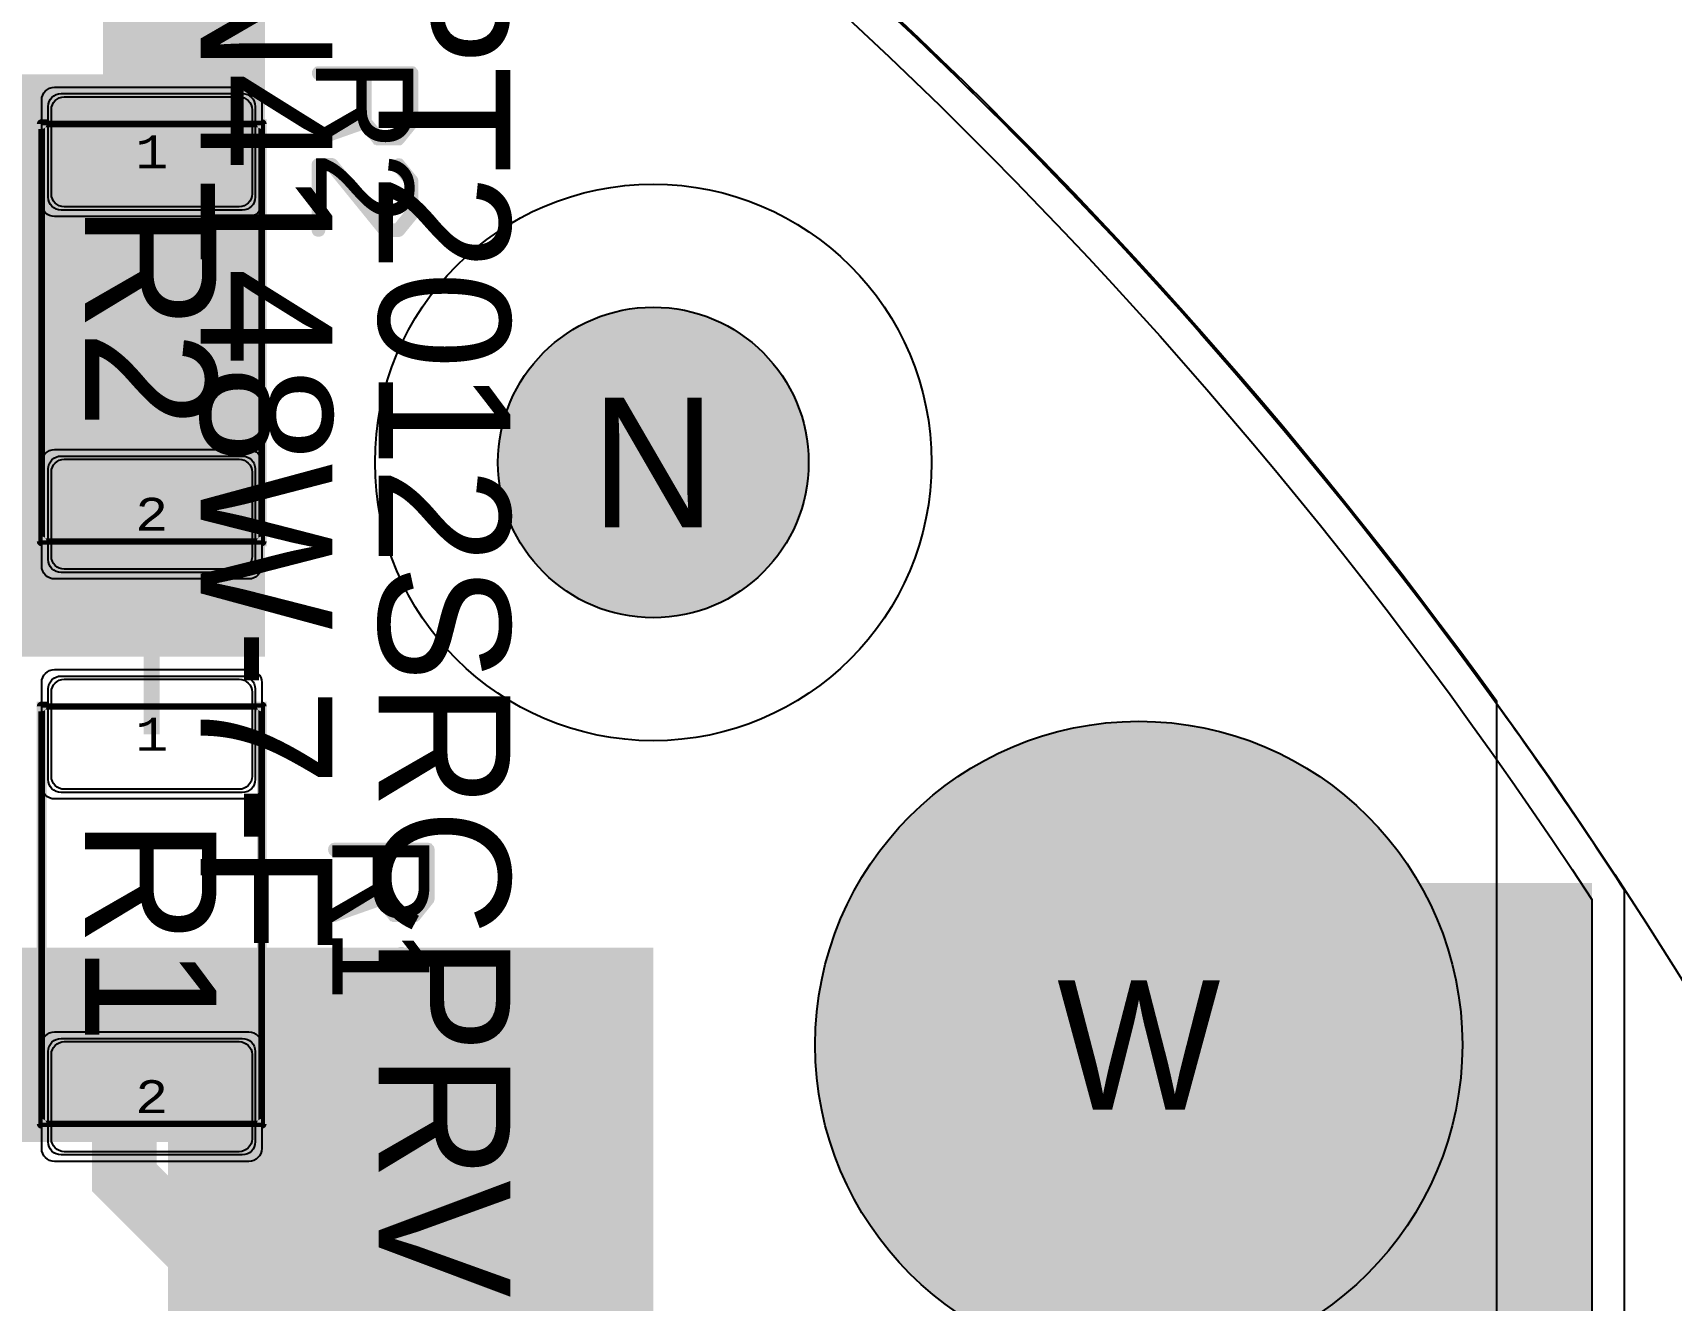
# Model space of a CAD drawing. Extents: x -74 to 89, y -133 to 74.
# Drawn here: x 37.41 to 62.73, y 34.05 to 53.64 of the extents above; entities that cross this region are included whole.
import ezdxf
from ezdxf.enums import TextEntityAlignment as Align

# ---------------------------------------------------------------- set-up
doc = ezdxf.new("R2010")
doc.units = 0
doc.header["$MEASUREMENT"] = 0
for name, color, linetype in [('ASSEMBLY_OUTLINES_TOP', 102, 'CONTINUOUS'), ('ASSEMBLY_PART_NUMBERS_TOP', 102, 'CONTINUOUS'), ('ASSEMBLY_REF_DES_TOP', 102, 'CONTINUOUS'), ('BOARD_OUTLINE', 10, 'CONTINUOUS'), ('DRILL_DRAWING', 21, 'CONTINUOUS'), ('GENERATED_SILKSCREEN_TOP', 140, 'CONTINUOUS'), ('MANUFACTURING_OUTLINES', 10, 'CONTINUOUS'), ('MOUNTING_HOLE_PADS_LAYER10', 150, 'CONTINUOUS'), ('MOUNTING_HOLE_PADS_LAYER11', 230, 'CONTINUOUS'), ('MOUNTING_HOLES_LAYER_BOT13', 42, 'CONTINUOUS'), ('MOUNTING_HOLES_LAYER_TOP', 42, 'CONTINUOUS'), ('PART_PADS_SMD_TOP', 150, 'CONTINUOUS'), ('PIN_NUMBERS_TOP', 8, 'CONTINUOUS'), ('PLACEMENT_OUTLINES_TOP', 130, 'CONTINUOUS'), ('PLANE_DATA_LAYER_BOTTOM', 230, 'CONTINUOUS'), ('PLANE_DATA_LAYER_TOP', 150, 'CONTINUOUS'), ('PLANE_SHAPES_LAYER_BOTTOM', 230, 'CONTINUOUS'), ('PLANE_SHAPES_LAYER_TOP', 150, 'CONTINUOUS'), ('ROUTE_BORDER', 151, 'CONTINUOUS'), ('SILKSCREEN_OUTLINES_TOP', 150, 'CONTINUOUS'), ('SILKSCREEN_REF_DES_TOP', 150, 'CONTINUOUS'), ('SOLDERMASK_PADS_TOP', 180, 'CONTINUOUS'), ('SOLDERPASTE_PADS_TOP', 180, 'CONTINUOUS'), ('TRACES_LAYER_TOP', 150, 'CONTINUOUS')]:
    doc.layers.add(name, color=color, linetype=linetype)
doc.styles.add('COURIER_NEW', font='COUR.TTF')
doc.styles.add('VERIBEST_GERBER_0', font='txt')

msp = doc.modelspace()

# ---------------------------------------------------------------- hatches: boundary and pattern name
at = {"layer": 'MOUNTING_HOLES_LAYER_BOT13'}
h = msp.add_hatch(color=256, dxfattribs=at)
edge = h.paths.add_edge_path()
edge.add_arc((47, 47), 2.4, 0, 360)
h = msp.add_hatch(color=256, dxfattribs=at)
edge = h.paths.add_edge_path()
edge.add_arc((54.5, 38), 5, 0, 360)
at = {"layer": 'MOUNTING_HOLES_LAYER_TOP'}
h = msp.add_hatch(color=256, dxfattribs=at)
edge = h.paths.add_edge_path()
edge.add_arc((47, 47), 2.4, 0, 360)
h = msp.add_hatch(color=256, dxfattribs=at)
edge = h.paths.add_edge_path()
edge.add_arc((54.5, 38), 5, 0, 360)
at = {"layer": 'PLANE_DATA_LAYER_BOTTOM'}
h = msp.add_hatch(color=256, dxfattribs=at)
h.paths.add_polyline_path([(53, 28.0762, -0.414213562), (52.9238, 28), (47.0762, 28, -0.414213562), (47, 28.0762), (47, 29.499992, 0.414213562), (46.999992, 29.5), (39.5762, 29.5, -0.414213562), (39.5, 29.5762), (39.5, 36.499992, 0.414213562), (39.499992, 36.5), (22.091972, 36.5, -0.825619605), (22.063643, 36.646938, 5.186799524), (20.539365, 36.646938, -0.825619605), (20.511036, 36.5), (20.500008, 36.5, 0.414213562), (20.5, 36.499992), (20.5, 33.071462, -0.516571623), (20.398642, 32.999535, 0.084315435), (20.101504, 33.05), (18.301504, 33.05, 0.414213562), (17.401504, 32.15), (17.401504, 30.35, 0.414213562), (18.301504, 29.45), (20.101504, 29.45, 0.084315435), (20.398642, 29.500465, -0.516571623), (20.5, 29.428538), (20.5, 27.173418, -0.641080194), (20.374158, 27.115607, 2.176800476), (20.374158, 24.384393, -0.641080194), (20.5, 24.326582), (20.5, 18.5762, -0.414213562), (20.4238, 18.5), (15.500008, 18.5, 0.414213562), (15.5, 18.499992), (15.5, 10.500008, 0.414213562), (15.500008, 10.5), (23.999992, 10.5, 0.414213562), (24, 10.500008), (24, 15.9238, -0.414213562), (24.0762, 16), (25.146304, 16, -0.414213562), (25.222504, 15.9238), (25.222504, 15.923799, -0.137277598), (25.211437, 15.88425, 0.715361242), (27.396434, 13.270083, -0.526387993), (27.5, 13.198967), (27.5, 12.626516, -0.17151758), (27.483077, 12.578634, 0.065444948), (27.472879, 12.561955), (27.440689, 12.489494, -0.39077619), (27.345828, 12.448526, 0.516859375), (24.95, 10.75), (24.95, 10.749999, 0.170610357), (25.345778, 9.623873, -0.629298024), (25.286333, 9.5), (22.000008, 9.5, 0.414213562), (22, 9.499992), (22, -6.4238, -0.414213562), (21.9238, -6.5), (17.5762, -6.5, -0.414213562), (17.5, -6.4238), (17.5, 5.499992, 0.414213562), (17.499992, 5.5), (13.5762, 5.5, -0.414213562), (13.5, 5.5762), (13.5, 20.4238, -0.414213562), (13.5762, 20.5), (16.499992, 20.5, 0.414213562), (16.5, 20.500008), (16.5, 42.9238, -0.414213562), (16.5762, 43), (20.499992, 43, 0.414213562), (20.5, 43.000008), (20.5, 55.999992, 0.414213562), (20.499992, 56), (17.0762, 56, -0.414213562), (17, 56.0762), (17, 63.4238, -0.414213562), (17.0762, 63.5), (35.4238, 63.5, -0.414213562), (35.5, 63.4238), (35.5, 57.0762, -0.414213562), (35.4238, 57), (25.000008, 57, 0.414213562), (25, 56.999992), (25, 39.500008, 0.414213562), (25.000008, 39.5), (46.9238, 39.5, -0.414213562), (47, 39.4238), (47, 31.500008, 0.414213562), (47.000008, 31.5), (52.9238, 31.5, -0.414213562), (53, 31.4238)], flags=0)
h.paths.add_polyline_path([(30.75, 60.75, -1), (33.75, 60.75, -1)], flags=0)
h.paths.add_polyline_path([(39.75, 31.75, -1), (43.25, 31.75, -1)], flags=0)
h.paths.add_polyline_path([(49.8, 29.75, -1), (52.7, 29.75, -1)], flags=0)
h = msp.add_hatch(color=256, dxfattribs=at)
h.paths.add_polyline_path([(44.5, 55.0762, -0.414213562), (44.4238, 55), (41.000008, 55, 0.414213562), (41, 54.999992), (41, 44.0762, -0.414213562), (40.9238, 44), (30.0762, 44, -0.414213562), (30, 44.0762), (30, 52.9238, -0.414213562), (30.0762, 53), (38.499992, 53, 0.414213562), (38.5, 53.000008), (38.5, 60.9238, -0.414213562), (38.5762, 61), (40.9238, 61, -0.414213562), (41, 60.9238), (41, 58.500008, 0.414213562), (41.000008, 58.5), (44.4238, 58.5, -0.414213562), (44.5, 58.4238)], flags=0)
h.paths.add_polyline_path([(30.75, 45.75, -1), (33.75, 45.75, -1)], flags=0)
at = {"layer": 'PLANE_DATA_LAYER_TOP'}
h = msp.add_hatch(color=256, dxfattribs=at)
h.paths.add_polyline_path([(61.5, -40.226499, -0.145975601), (61.487546, -40.268246, -0.116259517), (37.03131, -63.489622, -0.132779416), (36.992918, -63.5), (9.5, -63.5), (9.5, -72.816526, -0.37700099), (9.43358, -72.892096, -0.002983456), (8.56305, -72.999481, -0.029201915), (8.554172, -73), (-8.554172, -73, -0.029201915), (-8.56305, -72.999481, -0.002983456), (-9.43358, -72.892096, -0.37700099), (-9.5, -72.816526), (-9.5, -63.5), (-18.9238, -63.5, -0.414213562), (-19, -63.4238), (-19, -60.362708, -0.460360958), (-18.91204, -60.287421, 0.407174437), (-17.716783, -59.436985, -0.72047567), (-17.573699, -59.416371, 4.221382976), (-17.573699, -57.083629, -0.72047567), (-17.716783, -57.063015, 0.407174437), (-18.91204, -56.212579, -0.460360958), (-19, -56.137292), (-19, -55.500008, 0.414213562), (-19.000008, -55.5), (-29.4238, -55.5, -0.414213562), (-29.5, -55.4238), (-29.5, -54.358735, -0.16227766), (-29.48476, -54.313015), (-22.52286, -45.03048, -0.236067977), (-22.4619, -45), (-6.0762, -45, -0.414213562), (-6, -45.0762), (-6, -53.999992, 0.414213562), (-5.999992, -54), (15.499992, -54, 0.414213562), (15.5, -53.999992), (15.5, -36.0762, -0.414213562), (15.5762, -36), (21.499992, -36, 0.414213562), (21.5, -35.999992), (21.5, -17.3262, -0.414213562), (21.5762, -17.25), (24.499992, -17.25, 0.414213562), (24.5, -17.249992), (24.5, 7.4238, -0.414213562), (24.5762, 7.5), (25.089699, 7.5, -0.564378968), (25.15713, 7.388311, 0.263392024), (25.211437, 5.61575, -0.137277598), (25.222504, 5.576201), (25.222504, 5.5762, -0.414213562), (25.146304, 5.5), (25.000008, 5.5, 0.414213562), (25, 5.499992), (25, -17.6738, -0.414213562), (24.9238, -17.75), (22.000008, -17.75, 0.414213562), (22, -17.750008), (22, -36.4238, -0.414213562), (21.9238, -36.5), (17.750008, -36.5, 0.414213562), (17.75, -36.500008), (17.75, -47.249992, 0.414213562), (17.750008, -47.25), (34.9738, -47.25, -0.414213562), (35.05, -47.3262), (35.05, -48, 0.414213562), (35.6, -48.55), (37.9, -48.55, 0.414213562), (38.45, -48), (38.45, -46.8262, -0.414213562), (38.5262, -46.75), (39.362507, -46.75, -0.414213562), (39.438707, -46.8262), (39.438707, -49.072624, -0.198909956), (39.416389, -49.126505), (38.451643, -50.091251, -0.282786448), (38.374011, -50.109773, 0.510406548), (36.8, -51.249999), (36.8, -51.25, 1), (39.2, -51.25), (39.2, -51.249998, 0.079404665), (39.140227, -50.875989, -0.079406468), (39.136431, -50.852239), (39.136431, -50.852238, -0.198909956), (39.158749, -50.798357), (40.29226, -49.664846, 0.139214381), (40.4253, -49.426302, -0.66553327), (40.563992, -49.403312, 0.056252236), (40.6339, -49.491007), (41.209616, -50.066722, -0.198909956), (41.231934, -50.120603), (41.231934, -50.120605, -0.278486309), (41.191217, -50.188039, 1.771956841), (42.95, -51.25), (42.95, -51.249999, 0.282784123), (42.291796, -50.179272, -0.282784005), (42.25, -50.111281), (42.25, -49.9, 0.198912215), (42.103553, -49.546447), (41.509772, -48.952666, -0.198909956), (41.487454, -48.898785), (41.487454, -44.11759, 0.198912215), (41.341007, -43.764037), (37.022318, -39.445348, -0.198909956), (37, -39.391467), (37, -25.5762, -0.414213562), (37.0762, -25.5), (37.75, -25.5, 0.414213562), (38.3, -24.95), (38.3, -23.55, 0.414213562), (37.75, -23), (37.0762, -23, -0.414213562), (37, -22.9238), (37, 5.499992, 0.414213562), (36.999992, 5.5), (33.853696, 5.5, -0.414213562), (33.777496, 5.5762), (33.777496, 5.576201, -0.137277598), (33.788563, 5.61575, 0.263392024), (33.84287, 7.388311, -0.564378968), (33.910301, 7.5), (39.499992, 7.5, 0.414213562), (39.5, 7.500008), (39.5, 17.023961, -0.410608775), (39.575261, 17.100155, 0.312052862), (41.476721, 18.449826, -0.315437153), (41.548339, 18.5), (56.499992, 18.5, 0.414213562), (56.5, 18.500008), (56.5, 22.804901, -0.359563574), (56.5618, 22.879728, 0.825910822), (56.5618, 26.120272, -0.359563574), (56.5, 26.195099), (56.5, 28.054901, -0.359563574), (56.5618, 28.129728, 0.825910822), (56.5618, 31.370272, -0.359563574), (56.5, 31.445099), (56.5, 32.824732, -0.306399851), (56.547828, 32.895453, 0.434317946), (59.453247, 40.390678, -0.112892843), (59.445672, 40.4238, -0.414213562), (59.521872, 40.5), (61.294132, 40.5, -0.252088385), (61.357744, 40.465752, -0.000803891), (61.487546, 40.268243, -0.145975601), (61.5, 40.226496)], flags=0)
h.paths.add_polyline_path([(-5.5, -66.5, -1), (5.5, -66.5, -1)], flags=0)
h.paths.add_polyline_path([(19.011269, -52.814013, 0.138572509), (19.1, -52.5, 1), (17.9, -52.5, 0.138572509), (17.988731, -52.814013, -0.138574011), (18, -52.853893), (18, -56.846107, -0.138574011), (17.988731, -56.885987, 0.138572509), (17.9, -57.2, 1), (19.1, -57.2, 0.138572509), (19.011269, -56.885987, -0.138574011), (19, -56.846107), (19, -52.853893, -0.138574011)], flags=0)
h.paths.add_polyline_path([(36.35, -56.25, -1), (39.65, -56.25, -1)], flags=0)
h.paths.add_polyline_path([(37.5, -18.65, -1), (41.6, -18.65, -1)], flags=0)
h.paths.add_polyline_path([(40.1, -56.25, -1), (43.4, -56.25, -1)], flags=0)
h.paths.add_polyline_path([(50.66575, -14.365675, 0.414213562), (50.91575, -14.115675), (50.91575, 3.552675, 0.414213562), (50.66575, 3.802675), (45.7297, 3.802675, 0.414213562), (45.4797, 3.552675), (45.4797, -14.115675, 0.414213562), (45.7297, -14.365675)], flags=0)
h.paths.add_polyline_path([(50.839728, -25.245966, 2.137297553), (49.754034, -24.160272, -0.1756634), (49.732023, -24.207317), (49.211658, -24.727682, -0.198913366), (49.157776, -24.75), (45.5762, -24.75, -0.414213562), (45.5, -24.6738), (45.5, -21.500008, 0.414213562), (45.499992, -21.5), (41.000008, -21.5, 0.414213562), (41, -21.500008), (41, -23.7238, -0.414213562), (40.9238, -23.8), (40, -23.8, 0.414213562), (39.45, -24.35), (39.45, -26.65, 0.414213562), (40, -27.2), (40.9238, -27.2, -0.414213562), (41, -27.2762), (41, -28.2238, -0.414213562), (40.9238, -28.3), (40, -28.3, 0.414213562), (39.45, -28.85), (39.45, -31.15, 0.414213562), (40, -31.7), (40.9238, -31.7, -0.414213562), (41, -31.7762), (41, -32.7238, -0.414213562), (40.9238, -32.8), (40, -32.8, 0.414213562), (39.45, -33.35), (39.45, -35.65, 0.414213562), (40, -36.2), (40.9238, -36.2, -0.414213562), (41, -36.2762), (41, -37.499992, 0.414213562), (41.000008, -37.5), (45.499992, -37.5, 0.414213562), (45.5, -37.499992), (45.5, -35.3262, -0.414213562), (45.5762, -35.25), (46.90552, -35.25, 0.198912714), (47.435851, -35.03033), (49, -33.46618), (50.278165, -32.188015, -0.101573515), (50.303748, -32.171147, 0.101574085), (50.555546, -32.005115), (50.792683, -31.767977, -0.1756634), (50.839728, -31.745966, 2.137297553), (49.754034, -30.660272, -0.1756634), (49.732023, -30.707317), (49.677785, -30.761555, -0.101573515), (49.652202, -30.778423, 0.101574085), (49.400404, -30.944455), (46.617178, -33.727682, -0.198913366), (46.563296, -33.75), (45.5762, -33.75, -0.414213562), (45.5, -33.6738), (45.5, -29.268243, -0.414213562), (45.5762, -29.192043), (49.807957, -29.192043, 0.198912714), (50.338288, -28.972373), (50.792683, -28.517977, -0.1756634), (50.839728, -28.495966, 2.137297553), (49.754034, -27.410272, -0.1756634), (49.732023, -27.457317), (49.519615, -27.669725, -0.198913366), (49.465733, -27.692043), (45.5762, -27.692043, -0.414213562), (45.5, -27.615843), (45.5, -26.3262, -0.414213562), (45.5762, -26.25), (49.5, -26.25, 0.198912714), (50.030331, -26.03033), (50.792683, -25.267977, -0.1756634)], flags=0)
h.paths.add_polyline_path([(42.2, -47, -1), (51.8, -47, -1)], flags=0)
h.paths.add_polyline_path([(54.4, -30.75, -1), (57.1, -30.75, -1)], flags=0)
h.paths.add_polyline_path([(54.4, -27.5, -1), (57.1, -27.5, -1)], flags=0)
h.paths.add_polyline_path([(54.4, -24.25, -1), (57.1, -24.25, -1)], flags=0)
h.paths.add_polyline_path([(52.95, -16, -1), (57.55, -16, -1)], flags=0)
h.paths.add_polyline_path([(52.95, -1.25, -1), (57.55, -1.25, -1)], flags=0)
h.paths.add_polyline_path([(52.95, 12.75, -1), (57.55, 12.75, -1)], flags=0)
h.paths.add_polyline_path([(49, -38, -1), (60, -38, -1)], flags=0)

# ---------------------------------------------------------------- linework, layer by layer
at = {"layer": 'ASSEMBLY_OUTLINES_TOP', "const_width": 0.1}
for points in [[(37.55, 45.78), (37.55, 52.23), (40.95, 52.23), (40.95, 45.78)], [(37.55, 36.78), (37.55, 43.23), (40.95, 43.23), (40.95, 36.78)]]:
    msp.add_lwpolyline(points, close=True, dxfattribs=at)
at = {"layer": 'ASSEMBLY_OUTLINES_TOP'}
msp.add_circle((0, 0), 74, dxfattribs=at)
at = {"layer": 'BOARD_OUTLINE'}
msp.add_lwpolyline([(62, -40.39802, -0.011944181), (60, -43.312816), (60, -43.312815, -0.105291747), (37.148351, -64), (10, -64), (10, -73.321211, -0.067878888), (-10, -73.321211), (-10, -64), (-37.148351, -64, -0.130474387), (-64, -37.148351), (-64, -10), (-73.321211, -10, -0.067878888), (-73.321211, 10), (-64, 10), (-64, 37.148351, -0.130474387), (-37.148351, 64), (-10, 64), (-10, 73.321211, -0.067878888), (10, 73.321211), (10, 64), (37.148351, 64, -0.105291747), (60, 43.312815), (60, 43.312816, -0.011944181), (62, 40.39802)], format="xyb", close=True, dxfattribs=at)
at = {"layer": 'GENERATED_SILKSCREEN_TOP', "const_width": 0.15}
for points in [[(42.726, 51.9855), (42.729, 51.981), (42.7365, 51.9795), (42.744, 51.975), (42.7515, 51.975), (43.0605, 51.975), (43.068, 51.975), (43.0725, 51.9795), (43.077, 51.9795), (43.0785, 51.981), (43.08, 51.9825), (43.0845, 51.9855), (43.29, 52.2405), (43.293, 52.248), (43.2945, 52.2525), (43.296, 52.26), (43.296, 53.016), (43.293, 53.0295), (43.2855, 53.037), (43.278, 53.046), (43.266, 53.049), (41.826, 53.049), (41.814, 53.046), (41.8065, 53.0385), (41.802, 53.0295), (41.8005, 53.019), (41.802, 53.007), (41.8065, 52.9965), (41.814, 52.989), (41.826, 52.986), (42.516, 52.986), (42.516, 52.281), (41.817, 52.035), (41.8065, 52.029), (41.8005, 52.0185), (41.799, 52.0065), (41.802, 51.9975), (41.808, 51.9885), (41.8155, 51.981), (41.8245, 51.9765), (41.8365, 51.9795), (42.5355, 52.2255), (42.726, 51.9855)], [(43.2345, 52.986), (43.2345, 52.2675), (43.0455, 52.035), (42.7665, 52.035), (42.576, 52.2675), (42.576, 52.986), (43.2345, 52.986)], [(43.29, 50.8215), (43.0845, 50.5695), (43.077, 50.565), (43.071, 50.5635), (43.0665, 50.5605), (43.0605, 50.559), (42.855, 50.559), (42.8505, 50.5605), (42.84, 50.5635), (42.8325, 50.565), (42.8295, 50.5695), (42.018, 51.5685), (41.8575, 51.5685), (41.8575, 50.589), (41.8545, 50.5785), (41.8485, 50.5695), (41.838, 50.565), (41.826, 50.5635), (41.8155, 50.565), (41.805, 50.5695), (41.799, 50.5785), (41.796, 50.589), (41.796, 51.6), (41.799, 51.612), (41.8065, 51.6195), (41.8155, 51.627), (41.826, 51.63), (42.0315, 51.63), (42.036, 51.6285), (42.0465, 51.6255), (42.051, 51.6225), (42.054, 51.6195), (42.057, 51.6165), (42.87, 50.619), (43.0455, 50.619), (43.2345, 50.853), (43.2345, 51.3375), (43.035, 51.582), (43.032, 51.5925), (43.0335, 51.6015), (43.038, 51.612), (43.047, 51.618), (43.0575, 51.624), (43.068, 51.6255), (43.077, 51.624), (43.0845, 51.6165), (43.29, 51.3645), (43.2915, 51.3585), (43.293, 51.354), (43.2945, 51.3525), (43.296, 51.3465), (43.296, 50.841), (43.2945, 50.835), (43.2945, 50.8335), (43.293, 50.832), (43.2915, 50.8275), (43.29, 50.8215)], [(42.976, 39.98475), (42.979, 39.98025), (42.9865, 39.97875), (42.994, 39.97425), (43.0015, 39.97425), (43.3105, 39.97425), (43.318, 39.97425), (43.3225, 39.97875), (43.327, 39.97875), (43.3285, 39.98025), (43.33, 39.98175), (43.3345, 39.98475), (43.54, 40.23975), (43.543, 40.24725), (43.5445, 40.25175), (43.546, 40.25925), (43.546, 41.01525), (43.543, 41.02875), (43.5355, 41.03625), (43.528, 41.04525), (43.516, 41.04825), (42.076, 41.04825), (42.064, 41.04525), (42.0565, 41.03775), (42.052, 41.02875), (42.0505, 41.01825), (42.052, 41.00625), (42.0565, 40.99575), (42.064, 40.98825), (42.076, 40.98525), (42.766, 40.98525), (42.766, 40.28025), (42.067, 40.03425), (42.0565, 40.02825), (42.0505, 40.01775), (42.049, 40.00575), (42.052, 39.99675), (42.058, 39.98775), (42.0655, 39.98025), (42.0745, 39.97575), (42.0865, 39.97875), (42.7855, 40.22475), (42.976, 39.98475)], [(43.4845, 40.98525), (43.4845, 40.26675), (43.2955, 40.03425), (43.0165, 40.03425), (42.826, 40.26675), (42.826, 40.98525), (43.4845, 40.98525)], [(42.1075, 39.41325), (42.106, 39.42525), (42.0985, 39.43125), (42.088, 39.43575), (42.076, 39.43725), (42.0655, 39.43575), (42.055, 39.43125), (42.0475, 39.42525), (42.046, 39.41325), (42.046, 38.82825), (42.0475, 38.81775), (42.055, 38.80875), (42.0655, 38.80425), (42.076, 38.80275), (42.088, 38.80425), (42.0985, 38.80875), (42.106, 38.81775), (42.1075, 38.82825), (42.1075, 39.09225), (43.516, 39.09225), (43.5265, 39.09375), (43.534, 39.09825), (43.5385, 39.10575), (43.54, 39.11625), (43.5415, 39.12375), (43.5415, 39.13125), (43.5385, 39.13725), (43.5325, 39.14325), (43.1215, 39.43575), (43.111, 39.44025), (43.102, 39.44025), (43.0915, 39.43575), (43.084, 39.42825), (43.078, 39.41925), (43.075, 39.40875), (43.078, 39.39825), (43.0855, 39.39075), (43.4215, 39.15075), (42.1075, 39.15075), (42.1075, 39.41325)]]:
    msp.add_lwpolyline(points, dxfattribs=at)
for points in [[(37.575, 52.229995), (37.550005, 52.229995), (37.550005, 45.780005), (37.575, 45.780005), (37.575, 45.779995), (37.55, 45.779995, -0.414213562), (37.549995, 45.78), (37.549995, 52.23, -0.414213562), (37.55, 52.230005), (37.575, 52.230005), (37.575, 52.229995)], [(40.950005, 45.78, -0.414213562), (40.95, 45.779995), (40.925, 45.779995), (40.925, 45.780005), (40.949995, 45.780005), (40.949995, 52.229995), (40.925, 52.229995), (40.925, 52.230005), (40.95, 52.230005, -0.414213562), (40.950005, 52.23), (40.950005, 45.78)], [(37.575, 43.229995), (37.550005, 43.229995), (37.550005, 36.780005), (37.575, 36.780005), (37.575, 36.779995), (37.55, 36.779995, -0.414213562), (37.549995, 36.78), (37.549995, 43.23, -0.414213562), (37.55, 43.230005), (37.575, 43.230005), (37.575, 43.229995)], [(40.950005, 36.78, -0.414213562), (40.95, 36.779995), (40.925, 36.779995), (40.925, 36.780005), (40.949995, 36.780005), (40.949995, 43.229995), (40.925, 43.229995), (40.925, 43.230005), (40.95, 43.230005, -0.414213562), (40.950005, 43.23), (40.950005, 36.78)]]:
    msp.add_lwpolyline(points, format="xyb", dxfattribs=at)
at = {"layer": 'MANUFACTURING_OUTLINES'}
msp.add_lwpolyline([(10.0254, 64.0254), (37.148351, 64.0254, -0.132241555), (37.161102, 64.021968, -0.10529175), (60.020595, 43.327682, -0.157601684), (60.0254, 43.312815), (60.0254, -43.312815, -0.157601684), (60.020595, -43.327682, -0.10529175), (37.161102, -64.021968, -0.132241555)], format="xyb", dxfattribs=at)
at = {"layer": 'MOUNTING_HOLE_PADS_LAYER10'}
msp.add_circle((47, 47), 4.3, dxfattribs=at)
at = {"layer": 'MOUNTING_HOLE_PADS_LAYER11'}
msp.add_circle((47, 47), 4.3, dxfattribs=at)
at = {"layer": 'MOUNTING_HOLES_LAYER_BOT13'}
for centre, radius in [((47, 47), 2.4), ((54.5, 38), 5)]:
    msp.add_circle(centre, radius, dxfattribs=at)
at = {"layer": 'MOUNTING_HOLES_LAYER_TOP'}
for centre, radius in [((47, 47), 2.4), ((54.5, 38), 5)]:
    msp.add_circle(centre, radius, dxfattribs=at)
at = {"layer": 'PART_PADS_SMD_TOP'}
for points in [[(37.65, 52.5, -0.414213562), (37.85, 52.7), (40.65, 52.7, -0.414213562), (40.85, 52.5), (40.85, 51.1, -0.414213562), (40.65, 50.9), (37.85, 50.9, -0.414213562), (37.65, 51.1)], [(37.65, 46.9, -0.414213562), (37.85, 47.1), (40.65, 47.1, -0.414213562), (40.85, 46.9), (40.85, 45.5, -0.414213562), (40.65, 45.3), (37.85, 45.3, -0.414213562), (37.65, 45.5)], [(37.65, 43.5, -0.414213562), (37.85, 43.7), (40.65, 43.7, -0.414213562), (40.85, 43.5), (40.85, 42.1, -0.414213562), (40.65, 41.9), (37.85, 41.9, -0.414213562), (37.65, 42.1)], [(37.65, 37.9, -0.414213562), (37.85, 38.1), (40.65, 38.1, -0.414213562), (40.85, 37.9), (40.85, 36.5, -0.414213562), (40.65, 36.3), (37.85, 36.3, -0.414213562), (37.65, 36.5)]]:
    msp.add_lwpolyline(points, format="xyb", close=True, dxfattribs=at)
at = {"layer": 'PLACEMENT_OUTLINES_TOP'}
for points in [[(37.55, 45.78), (37.55, 52.23), (40.95, 52.23), (40.95, 45.78)], [(37.55, 36.78), (37.55, 43.23), (40.95, 43.23), (40.95, 36.78)]]:
    msp.add_lwpolyline(points, close=True, dxfattribs=at)
at = {"layer": 'PLANE_SHAPES_LAYER_BOTTOM'}
for points in [[(38.5, 49.5), (41, 49.5), (38.5, 61), (41, 61)], [(30, 49.5), (38.5, 49.5), (30, 53), (38.5, 53)], [(30, 44), (41, 44), (30, 49.5), (41, 49.5)], [(25, 36.5), (47, 36.5), (25, 39.5), (47, 39.5)], [(39.5, 29.5), (47, 29.5), (39.5, 36.5), (47, 36.5)]]:
    msp.add_solid(points, dxfattribs=at)
at = {"layer": 'PLANE_SHAPES_LAYER_TOP'}
msp.add_solid([(56.5, 18.5), (61.5, 18.5), (56.5, 40.5), (61.5, 40.5)], dxfattribs=at)
at = {"layer": 'ROUTE_BORDER'}
msp.add_lwpolyline([(61.5, -40.249224, -0.116408926), (37.013511, -63.5), (9.5, -63.5), (9.5, -72.883469, -0.064898038), (-9.5, -72.883469), (-9.5, -63.5), (-37.013511, -63.5, -0.129544758), (-63.5, -37.013511), (-63.5, -9.5), (-72.883469, -9.5, -0.064898039), (-72.883468, 9.5), (-63.5, 9.5), (-63.5, 37.013508, -0.129544778), (-37.013506, 63.5), (-9.5, 63.5), (-9.5, 72.883466, -0.064898038), (9.5, 72.883466), (9.5, 64), (36.142076, 64, -0.119873966), (61.5, 40.249221)], format="xyb", close=True, dxfattribs=at)
at = {"layer": 'SILKSCREEN_OUTLINES_TOP'}
for points in [[(37.55, 45.78), (37.55, 52.23), (40.95, 52.23), (40.95, 45.78)], [(37.55, 36.78), (37.55, 43.23), (40.95, 43.23), (40.95, 36.78)]]:
    msp.add_lwpolyline(points, close=True, dxfattribs=at)
at = {"layer": 'SOLDERMASK_PADS_TOP'}
for points in [[(37.55, 52.6, -0.414213562), (37.75, 52.8), (40.75, 52.8, -0.414213562), (40.95, 52.6), (40.95, 51, -0.414213562), (40.75, 50.8), (37.75, 50.8, -0.414213562), (37.55, 51)], [(37.55, 47, -0.414213562), (37.75, 47.2), (40.75, 47.2, -0.414213562), (40.95, 47), (40.95, 45.4, -0.414213562), (40.75, 45.2), (37.75, 45.2, -0.414213562), (37.55, 45.4)], [(37.55, 43.6, -0.414213562), (37.75, 43.8), (40.75, 43.8, -0.414213562), (40.95, 43.6), (40.95, 42, -0.414213562), (40.75, 41.8), (37.75, 41.8, -0.414213562), (37.55, 42)], [(37.55, 38, -0.414213562), (37.75, 38.2), (40.75, 38.2, -0.414213562), (40.95, 38), (40.95, 36.4, -0.414213562), (40.75, 36.2), (37.75, 36.2, -0.414213562), (37.55, 36.4)]]:
    msp.add_lwpolyline(points, format="xyb", close=True, dxfattribs=at)
at = {"layer": 'SOLDERPASTE_PADS_TOP'}
for points in [[(37.7, 52.45, -0.414213562), (37.9, 52.65), (40.6, 52.65, -0.414213562), (40.8, 52.45), (40.8, 51.15, -0.414213562), (40.6, 50.95), (37.9, 50.95, -0.414213562), (37.7, 51.15)], [(37.7, 46.85, -0.414213562), (37.9, 47.05), (40.6, 47.05, -0.414213562), (40.8, 46.85), (40.8, 45.55, -0.414213562), (40.6, 45.35), (37.9, 45.35, -0.414213562), (37.7, 45.55)], [(37.7, 43.45, -0.414213562), (37.9, 43.65), (40.6, 43.65, -0.414213562), (40.8, 43.45), (40.8, 42.15, -0.414213562), (40.6, 41.95), (37.9, 41.95, -0.414213562), (37.7, 42.15)], [(37.7, 37.85, -0.414213562), (37.9, 38.05), (40.6, 38.05, -0.414213562), (40.8, 37.85), (40.8, 36.55, -0.414213562), (40.6, 36.35), (37.9, 36.35, -0.414213562), (37.7, 36.55)]]:
    msp.add_lwpolyline(points, format="xyb", close=True, dxfattribs=at)
at = {"layer": 'TRACES_LAYER_TOP'}
for points, const_width in [([(39.5, 54.925), (39.5, 53.923694), (39.25, 53.673694), (39.25, 51.8)], 0.25), ([(39.25, 46.2), (39.25, 42.8)], 0.25), ([(39.25, 37.2), (38.827296, 37.2), (38.827296, 35.947704), (41.5, 33.275), (41.5, 31.75)], 1)]:
    msp.add_lwpolyline(points, dxfattribs=dict(at, const_width=const_width))

# ---------------------------------------------------------------- texts
at = {"layer": 'ASSEMBLY_PART_NUMBERS_TOP', "style": 'VERIBEST_GERBER_0'}
for s, p in [('APT2012SRCPRV', (44.79, 56.75)), ('1N4148W-7-F', (42.04, 56.5))]:
    msp.add_text(s, height=2.032, rotation=270, dxfattribs=at).set_placement(p, align=Align.TOP_LEFT)
at = {"layer": 'ASSEMBLY_REF_DES_TOP', "style": 'VERIBEST_GERBER_0'}
for s, p in [('R2', (40.25, 51)), ('R1', (40.25, 41.5))]:
    msp.add_text(s, height=2.032, rotation=270, dxfattribs=at).set_placement(p, align=Align.TOP_LEFT)
at = {"layer": 'DRILL_DRAWING', "style": 'VERIBEST_GERBER_0'}
for s, p in [('N', (47, 47)), ('W', (54.5, 38))]:
    msp.add_text(s, height=2, dxfattribs=at).set_placement(p, align=Align.MIDDLE_CENTER)
at = {"layer": 'PIN_NUMBERS_TOP', "style": 'COURIER_NEW'}
for s, p in [('1', (39.25, 51.8)), ('2', (39.25, 46.2)), ('1', (39.25, 42.8)), ('2', (39.25, 37.2))]:
    msp.add_text(s, height=0.508, dxfattribs=at).set_placement(p, align=Align.MIDDLE_CENTER)
at = {"layer": 'SILKSCREEN_REF_DES_TOP', "style": 'VERIBEST_GERBER_0'}
for s, p in [('R2', (43.29, 53.25)), ('R1', (43.54, 41.25))]:
    msp.add_text(s, height=1.5, rotation=270, dxfattribs=at).set_placement(p, align=Align.TOP_LEFT)

doc.saveas('drawing.dxf')
